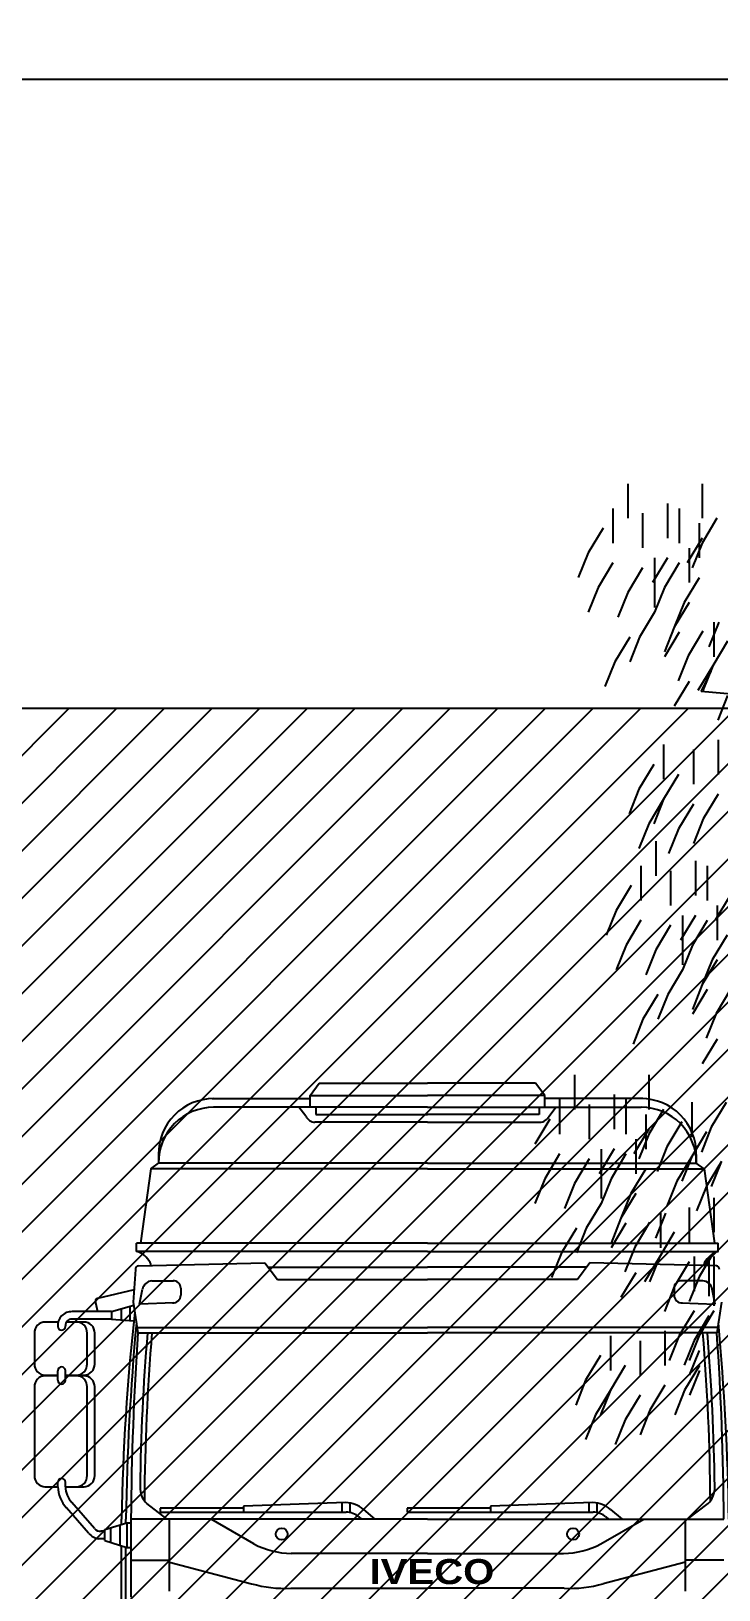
# Model space of a CAD drawing. Header units: metres. Extents: x 668617 to 675126, y 2286318 to 2293677.
# Drawn here: x 672256.57 to 672259.12, y 2287824.32 to 2287830.1 of the extents above; entities that cross this region are included whole.
import ezdxf

# ---------------------------------------------------------------- set-up
doc = ezdxf.new("R2010")
doc.units = ezdxf.units.M
doc.header["$MEASUREMENT"] = 0
doc.layers.add('DMTG_SECCIONES_VIALES', color=250, linetype='Continuous')
doc.styles.add('ROMAND', font='romand.shx', dxfattribs={"width": 1.1, "height": 3})
doc.styles.get("Standard").update_dxf_attribs({"font": 'arial.ttf'})
doc.dimstyles.get("Standard").update_dxf_attribs({"dimtxt": 0.18, "dimasz": 0.18, "dimexe": 0.18, "dimexo": 0.0625, "dimgap": 0.09, "dimtad": 0, "dimtih": 1, "dimtoh": 1, "dimdec": 4, "dimzin": 0, "dimdsep": 46, "dimtxsty": 'Standard', "dimcen": 0.09, "dimadec": 0, "dimazin": 0, "dimtfac": 1, "dimtdec": 4, "dimtofl": 0, "dimtmove": 0, "dimatfit": 3, "dimfxl": 1, "dimtolj": 1, "dimtzin": 0, "dimarcsym": 0})

# ---------------------------------------------------------------- blocks, each defined once
blk = doc.blocks.new('a4')
at = {"color": 75}
for p, q in [((-2.1372, 5.6733), (-2.1372, 5.5448)), ((-1.8616, 5.6733), (-1.8616, 5.5448)), ((-2.1923, 5.5815), (-2.1923, 5.453)), ((-2.0821, 5.5632), (-2.0821, 5.4347)), ((-1.9902, 5.5999), (-1.9902, 5.4714)), ((-1.9463, 5.5814), (-1.9463, 5.4529)), ((-2.2291, 5.5081), (-2.2842, 5.4163)), ((-1.8728, 5.5263), (-1.8728, 5.3978)), ((-1.8065, 5.5448), (-1.8616, 5.453)), ((-1.8616, 5.4714), (-1.9167, 5.3796)), ((-1.8616, 5.453), (-1.8984, 5.3612)), ((-2.2842, 5.4163), (-2.3209, 5.3245)), ((-1.9902, 5.3979), (-2.0454, 5.3061)), ((-2.0382, 5.3978), (-2.0382, 5.2693)), ((-1.9095, 5.4345), (-1.9095, 5.306)), ((-2.1923, 5.3796), (-2.2475, 5.2878)), ((-2.0821, 5.3612), (-2.1372, 5.2694)), ((-2.0382, 5.3427), (-2.0382, 5.2142)), ((-1.9463, 5.3794), (-2.0014, 5.2876)), ((-1.8728, 5.3244), (-1.9279, 5.2326)), ((-2.2475, 5.2878), (-2.2842, 5.196)), ((-2.1372, 5.2694), (-2.174, 5.1776)), ((-2.0014, 5.2876), (-2.0382, 5.1958)), ((-1.9279, 5.2326), (-1.9647, 5.1408)), ((-1.9095, 5.2326), (-1.9647, 5.1408)), ((-2.0382, 5.1958), (-2.0933, 5.104)), ((-1.7993, 5.1591), (-1.836, 5.0673)), ((-1.8177, 5.1591), (-1.8177, 5.0306)), ((-2.13, 5.104), (-2.1851, 5.0122)), ((-2.0933, 5.104), (-2.13, 5.0122)), ((-1.9647, 5.1408), (-2.0014, 5.049)), ((-1.9463, 5.1224), (-2.0014, 5.0306)), ((-1.8585, 5.1255), (-1.9136, 5.0337)), ((-1.9136, 5.0337), (-1.9504, 4.9419)), ((-1.7666, 5.0888), (-1.8217, 4.997)), ((-2.1851, 5.0122), (-2.2219, 4.9204)), ((-1.8217, 4.997), (-1.8769, 4.9052)), ((-1.8649, 4.9023), (-1.8281, 4.9757)), ((-1.8217, 4.997), (-1.8585, 4.9052)), ((-1.9095, 4.9388), (-1.9647, 4.847)), ((-1.6627, 4.8839), (-1.8649, 4.9023)), ((-1.7666, 4.8868), (-1.8034, 4.795)), ((-2.004, 4.7046), (-2.004, 4.5761)), ((-1.8938, 4.6862), (-1.8938, 4.5577)), ((-1.8019, 4.723), (-1.8019, 4.5944)), ((-2.0407, 4.6312), (-2.0959, 4.5393)), ((-1.9489, 4.5944), (-2.004, 4.5026)), ((-2.0959, 4.5393), (-2.1326, 4.4475)), ((-1.8019, 4.521), (-1.857, 4.4292)), ((-2.004, 4.5026), (-2.0591, 4.4108)), ((-2.004, 4.5026), (-2.0407, 4.4108)), ((-1.8938, 4.4843), (-1.9489, 4.3925)), ((-2.0591, 4.4108), (-2.0959, 4.319)), ((-1.857, 4.4292), (-1.8938, 4.3374)), ((-2.0331, 4.3464), (-2.0331, 4.2179)), ((-1.9489, 4.3925), (-1.9856, 4.3007)), ((-2.0882, 4.2546), (-2.0882, 4.1261)), ((-1.978, 4.2363), (-1.978, 4.1077)), ((-1.8861, 4.273), (-1.8861, 4.1445)), ((-1.8421, 4.2545), (-1.8421, 4.126)), ((-2.1249, 4.1812), (-2.1801, 4.0894)), ((-1.7575, 4.1445), (-1.8126, 4.0527)), ((-1.8054, 4.1076), (-1.8054, 3.9791)), ((-2.1801, 4.0894), (-2.2168, 3.9976)), ((-2.0882, 4.0527), (-2.1433, 3.9609)), ((-1.8861, 4.071), (-1.9412, 3.9792)), ((-1.934, 4.0709), (-1.934, 3.9424)), ((-1.8421, 4.0525), (-1.8973, 3.9607)), ((-1.978, 4.0343), (-2.0331, 3.9425)), ((-1.934, 4.0158), (-1.934, 3.8873)), ((-1.7687, 3.9975), (-1.8238, 3.9057)), ((-2.1433, 3.9609), (-2.1801, 3.8691)), ((-2.0331, 3.9425), (-2.0698, 3.8507)), ((-1.8973, 3.9607), (-1.934, 3.8689)), ((-1.8238, 3.9057), (-1.8605, 3.8139)), ((-1.8054, 3.9057), (-1.8605, 3.8139)), ((-1.934, 3.8689), (-1.9891, 3.7771)), ((-2.0259, 3.7771), (-2.081, 3.6853)), ((-1.9891, 3.7771), (-2.0259, 3.6853)), ((-1.8605, 3.8139), (-1.8973, 3.722)), ((-1.8421, 3.7955), (-1.8973, 3.7037)), ((-1.7544, 3.7986), (-1.8095, 3.7068)), ((-1.8095, 3.7068), (-1.8462, 3.615)), ((-2.081, 3.6853), (-2.1177, 3.5935)), ((-1.8054, 3.6119), (-1.8605, 3.5201)), ((-2.335, 3.4792), (-2.335, 3.3507)), ((-2.0594, 3.4792), (-2.0594, 3.3507)), ((-2.3902, 3.3874), (-2.3902, 3.2589)), ((-2.2799, 3.369), (-2.2799, 3.2405)), ((-2.1881, 3.4058), (-2.1881, 3.2772)), ((-2.1441, 3.3873), (-2.1441, 3.2587)), ((-1.8999, 3.3777), (-1.8999, 3.2492)), ((-1.772, 3.3762), (-1.8271, 3.2844)), ((-2.4269, 3.314), (-2.482, 3.2222)), ((-2.0706, 3.3322), (-2.0706, 3.2037)), ((-2.0043, 3.3507), (-2.0594, 3.2589)), ((-1.9366, 3.3042), (-1.9917, 3.2124)), ((-2.0594, 3.2772), (-2.1146, 3.1854)), ((-2.1074, 3.2404), (-2.1074, 3.1119)), ((-2.0594, 3.2589), (-2.0962, 3.1671)), ((-1.8447, 3.2675), (-1.8999, 3.1757)), ((-1.8271, 3.2844), (-1.8638, 3.1926)), ((-2.3902, 3.1854), (-2.4453, 3.0936)), ((-2.1881, 3.2038), (-2.2432, 3.112)), ((-2.236, 3.2037), (-2.236, 3.0751)), ((-2.1441, 3.1853), (-2.1992, 3.0935)), ((-1.9917, 3.2124), (-2.0285, 3.1206)), ((-2.2799, 3.1671), (-2.335, 3.0753)), ((-2.236, 3.1486), (-2.236, 3.0201)), ((-2.0706, 3.1302), (-2.1257, 3.0384)), ((-1.8999, 3.1757), (-1.955, 3.0839)), ((-1.8999, 3.1757), (-1.9366, 3.0839)), ((-1.7896, 3.1574), (-1.8447, 3.0656)), ((-1.7903, 3.1559), (-1.8271, 3.0641)), ((-2.4453, 3.0936), (-2.482, 3.0018)), ((-2.335, 3.0753), (-2.3718, 2.9835)), ((-2.1992, 3.0935), (-2.236, 3.0017)), ((-1.955, 3.0839), (-1.9917, 2.9921)), ((-2.1257, 3.0384), (-2.1625, 2.9466)), ((-2.1074, 3.0384), (-2.1625, 2.9466)), ((-1.8447, 3.0656), (-1.8815, 2.9738)), ((-1.8175, 3.0231), (-1.8175, 2.8946)), ((-2.236, 3.0017), (-2.2911, 2.9099)), ((-1.9971, 2.965), (-2.0339, 2.8732)), ((-2.0155, 2.965), (-2.0155, 2.8364)), ((-1.9093, 2.9864), (-1.9093, 2.8579)), ((-2.3278, 2.9099), (-2.383, 2.8181)), ((-2.2911, 2.9099), (-2.3278, 2.8181)), ((-2.1625, 2.9466), (-2.1992, 2.8548)), ((-2.1441, 2.9283), (-2.1992, 2.8364)), ((-2.0563, 2.9313), (-2.1114, 2.8395)), ((-1.9645, 2.8946), (-2.0196, 2.8028)), ((-2.1114, 2.8395), (-2.1482, 2.7477)), ((-2.383, 2.8181), (-2.4197, 2.7263)), ((-2.0196, 2.8028), (-2.0747, 2.711)), ((-2.0196, 2.8028), (-2.0563, 2.711)), ((-1.9093, 2.7845), (-1.9645, 2.6927)), ((-1.8911, 2.8049), (-1.8911, 2.6764)), ((-1.8175, 2.8212), (-1.8726, 2.7294)), ((-1.836, 2.7865), (-1.836, 2.658)), ((-1.8176, 2.8049), (-1.8176, 2.6764)), ((-2.1074, 2.7446), (-2.1625, 2.6528)), ((-1.8726, 2.7294), (-1.9093, 2.6376)), ((-1.8176, 2.7498), (-1.8176, 2.6213)), ((-1.9645, 2.6927), (-2.0012, 2.6009)), ((-1.8911, 2.6029), (-1.9462, 2.5111)), ((-1.836, 2.5846), (-1.8911, 2.4928)), ((-1.8176, 2.6029), (-1.8727, 2.5111)), ((-2.2018, 2.5105), (-2.2018, 2.3819)), ((-2.0916, 2.4921), (-2.0916, 2.3636)), ((-1.9997, 2.5288), (-1.9997, 2.4003)), ((-1.9462, 2.5111), (-1.983, 2.4193)), ((-1.8911, 2.4928), (-1.9278, 2.401)), ((-1.8727, 2.5111), (-1.9095, 2.4193)), ((-2.2386, 2.437), (-2.2937, 2.3452)), ((-1.8727, 2.456), (-1.9095, 2.3642)), ((-2.1467, 2.4003), (-2.2018, 2.3085)), ((-1.8711, 2.4003), (-1.9262, 2.3085)), ((-1.8711, 2.3819), (-1.9079, 2.2901)), ((-2.2937, 2.3452), (-2.3304, 2.2534)), ((-1.9997, 2.3268), (-2.0548, 2.235)), ((-2.2018, 2.3085), (-2.2569, 2.2167)), ((-2.2018, 2.3085), (-2.2386, 2.2167)), ((-2.0916, 2.2901), (-2.1467, 2.1983)), ((-1.9262, 2.3085), (-1.963, 2.2167)), ((-2.2569, 2.2167), (-2.2937, 2.1249)), ((-2.0548, 2.235), (-2.0916, 2.1432)), ((-2.1467, 2.1983), (-2.1834, 2.1065))]:
    blk.add_line(p, q, dxfattribs=at)
blk = doc.blocks.new('*D421')
at = {"layer": 'Defpoints', "color": 0, "transparency": 16777216}
for p in [(672259.7035, 2287829.9224), (672246.6076, 2287827.5883), (672259.7035, 2287827.5883)]:
    blk.add_point(p, dxfattribs=at)
at = {"layer": 'DMTG_SECCIONES_VIALES', "color": 0, "lineweight": -2, "transparency": 16777216}
for p, q in [((672246.6076, 2287827.6508), (672246.6076, 2287830.1024)), ((672259.7035, 2287827.6508), (672259.7035, 2287830.1024)), ((672246.7876, 2287829.9224), (672252.6308, 2287829.9224)), ((672259.5235, 2287829.9224), (672253.6803, 2287829.9224))]:
    blk.add_line(p, q, dxfattribs=at)
at = {"layer": 'DMTG_SECCIONES_VIALES', "color": 0, "transparency": 16777216}
for points in [[(672246.7876, 2287829.9524), (672246.7876, 2287829.8924), (672246.6076, 2287829.9224)], [(672259.5235, 2287829.9524), (672259.5235, 2287829.8924), (672259.7035, 2287829.9224)]]:
    blk.add_solid(points, dxfattribs=at)
at = {"layer": 'DMTG_SECCIONES_VIALES', "color": 0, "transparency": 16777216, "insert": (672253.1556, 2287829.9224), "char_height": 0.18, "attachment_point": 5}
blk.add_mtext('\\A1;13.0960', dxfattribs=at)

msp = doc.modelspace()

# ---------------------------------------------------------------- hatches: boundary and pattern name
at = {"layer": 'DMTG_SECCIONES_VIALES'}
h = msp.add_hatch(dxfattribs=at)
h.set_pattern_fill('ANSI31', color=51)
h.set_pattern_definition([(45, (672091.9349, 2287760.21828), (-0.08838835, 0.08838835), [])])
h.paths.add_polyline_path([(672259.70355, 2287827.58827), (672246.60757, 2287827.58827), (672246.60757, 2287822.79673), (672250.00355, 2287822.79673), (672250.00355, 2287822.54755), (672259.70355, 2287822.54591)])

# ---------------------------------------------------------------- linework, layer by layer
for p, q in [((672257.60398, 2287826.15165), (672257.63803, 2287826.19749)), ((672257.63803, 2287826.19749), (672258.03935, 2287826.19749)), ((672258.44066, 2287826.19749), (672258.03935, 2287826.19749)), ((672258.47472, 2287826.15165), (672258.44066, 2287826.19749)), ((672257.24028, 2287826.14013), (672257.60346, 2287826.14013)), ((672258.03935, 2287826.1081), (672257.24562, 2287826.1081)), ((672257.58799, 2287826.07525), (672257.56227, 2287826.1081)), ((672257.60398, 2287826.1081), (672257.60398, 2287826.15165)), ((672257.60398, 2287826.15165), (672258.03935, 2287826.15165)), ((672257.62483, 2287826.1081), (672257.62483, 2287826.08081)), ((672258.47472, 2287826.15165), (672258.03935, 2287826.15165)), ((672258.03935, 2287826.1081), (672258.83307, 2287826.1081)), ((672258.45387, 2287826.1081), (672258.45387, 2287826.08081)), ((672258.47472, 2287826.1081), (672258.47472, 2287826.15165)), ((672258.83841, 2287826.14013), (672258.47523, 2287826.14013)), ((672258.4907, 2287826.07525), (672258.51642, 2287826.1081)), ((672258.03935, 2287826.05233), (672257.62205, 2287826.05233)), ((672257.62483, 2287826.08081), (672258.03935, 2287826.08081)), ((672258.45387, 2287826.08081), (672258.03935, 2287826.08081)), ((672258.03935, 2287826.05233), (672258.45665, 2287826.05233)), ((672257.04153, 2287825.93318), (672257.04153, 2287825.90116)), ((672259.03717, 2287825.93318), (672259.03717, 2287825.90116)), ((672257.01268, 2287825.87925), (672256.97447, 2287825.60394)), ((672257.01268, 2287825.87925), (672257.04153, 2287825.90116)), ((672258.03935, 2287825.87925), (672257.01268, 2287825.87925)), ((672258.03935, 2287825.90116), (672257.04153, 2287825.90116)), ((672258.03935, 2287825.90116), (672259.03717, 2287825.90116)), ((672258.03935, 2287825.87925), (672259.06602, 2287825.87925)), ((672259.06602, 2287825.87925), (672259.03717, 2287825.90116)), ((672259.06602, 2287825.87925), (672259.10423, 2287825.60394)), ((672258.03935, 2287825.60394), (672256.96016, 2287825.60394)), ((672256.96016, 2287825.57277), (672256.96016, 2287825.60394)), ((672258.03935, 2287825.60394), (672259.11853, 2287825.60394)), ((672259.11853, 2287825.57277), (672259.11853, 2287825.60394)), ((672258.03935, 2287825.57277), (672256.96016, 2287825.57277)), ((672256.96681, 2287825.51949), (672257.43648, 2287825.53032)), ((672257.43648, 2287825.53032), (672257.48278, 2287825.46943)), ((672258.03935, 2287825.57277), (672259.11853, 2287825.57277)), ((672258.64222, 2287825.53032), (672258.59591, 2287825.46943)), ((672259.11188, 2287825.51949), (672258.64222, 2287825.53032)), ((672256.95543, 2287825.5066), (672256.94755, 2287825.38514)), ((672257.44799, 2287825.51519), (672258.03935, 2287825.51519)), ((672257.48278, 2287825.46943), (672258.03935, 2287825.46943)), ((672258.63071, 2287825.51519), (672258.03935, 2287825.51519)), ((672258.59591, 2287825.46943), (672258.03935, 2287825.46943)), ((672256.95049, 2287825.4305), (672256.81542, 2287825.39877)), ((672256.97135, 2287825.37701), (672256.9823, 2287825.43354)), ((672257.01699, 2287825.46403), (672257.09754, 2287825.46403)), ((672257.12407, 2287825.43666), (672257.12407, 2287825.4107)), ((672258.95462, 2287825.43666), (672258.95462, 2287825.4107)), ((672259.0617, 2287825.46403), (672258.98116, 2287825.46403)), ((672259.10735, 2287825.37701), (672259.0964, 2287825.43354)), ((672256.86732, 2287825.34955), (672256.72066, 2287825.34955)), ((672256.80801, 2287825.38317), (672256.81456, 2287825.34955)), ((672256.86732, 2287825.34955), (672256.9493, 2287825.37377)), ((672256.86732, 2287825.34955), (672256.86732, 2287825.32163)), ((672256.90398, 2287825.31888), (672256.90398, 2287825.36038)), ((672256.93676, 2287825.31643), (672256.93676, 2287825.37006)), ((672256.94755, 2287825.38514), (672256.9651, 2287825.27084)), ((672257.09772, 2287825.38224), (672256.97135, 2287825.37701)), ((672258.98098, 2287825.38224), (672259.10735, 2287825.37701)), ((672259.13114, 2287825.38514), (672259.11359, 2287825.27084)), ((672256.66921, 2287825.31072), (672256.61925, 2287825.31107)), ((672256.69567, 2287825.29456), (672256.69569, 2287825.29751)), ((672256.76402, 2287825.31107), (672256.69933, 2287825.31107)), ((672256.86732, 2287825.32163), (672256.71961, 2287825.32165)), ((672256.86732, 2287825.32163), (672256.94962, 2287825.31547)), ((672256.58072, 2287825.27352), (672256.58072, 2287825.15154)), ((672256.77624, 2287825.15154), (672256.77624, 2287825.27352)), ((672256.80442, 2287825.15154), (672256.80442, 2287825.27352)), ((672256.9621, 2287825.29037), (672258.03935, 2287825.29037)), ((672256.9651, 2287825.27084), (672258.03935, 2287825.27084)), ((672259.11659, 2287825.29037), (672258.03935, 2287825.29037)), ((672259.11359, 2287825.27084), (672258.03935, 2287825.27084)), ((672256.6678, 2287825.09486), (672256.6678, 2287825.1305)), ((672256.69567, 2287825.09486), (672256.69567, 2287825.1305)), ((672256.58072, 2287825.07382), (672256.58072, 2287824.73751)), ((672256.6678, 2287825.11137), (672256.61924, 2287825.11137)), ((672256.61925, 2287825.11399), (672256.6678, 2287825.11399)), ((672256.69567, 2287825.11399), (672256.7659, 2287825.11399)), ((672256.76402, 2287825.11137), (672256.69567, 2287825.11137)), ((672256.77623, 2287824.73751), (672256.77623, 2287825.07382)), ((672256.80442, 2287824.73751), (672256.80442, 2287825.07382)), ((672256.6678, 2287824.69996), (672256.6678, 2287824.71647)), ((672256.69567, 2287824.69996), (672256.69567, 2287824.71647)), ((672256.61924, 2287824.69996), (672256.6678, 2287824.69996)), ((672256.69567, 2287824.69996), (672256.7659, 2287824.69996)), ((672256.78202, 2287824.5279), (672256.69956, 2287824.62191)), ((672256.80431, 2287824.54472), (672256.72008, 2287824.64084)), ((672257.07387, 2287824.57928), (672256.99747, 2287824.63725)), ((672257.048, 2287824.6203), (672257.048, 2287824.60519)), ((672257.3563, 2287824.6203), (672257.048, 2287824.6203)), ((672257.048, 2287824.60519), (672257.3563, 2287824.60519)), ((672257.73686, 2287824.64063), (672257.3563, 2287824.6271)), ((672257.3563, 2287824.6271), (672257.3563, 2287824.60566)), ((672257.3563, 2287824.60566), (672257.73799, 2287824.60566)), ((672257.72131, 2287824.64008), (672257.72131, 2287824.60566)), ((672257.75137, 2287824.63938), (672257.75137, 2287824.60423)), ((672257.80231, 2287824.61564), (672257.84481, 2287824.57928)), ((672258.27305, 2287824.6203), (672257.96475, 2287824.6203)), ((672257.96475, 2287824.6203), (672257.96475, 2287824.60519)), ((672257.96475, 2287824.60519), (672258.27305, 2287824.60519)), ((672258.65361, 2287824.64063), (672258.27305, 2287824.6271)), ((672258.27305, 2287824.6271), (672258.27305, 2287824.60566)), ((672258.27305, 2287824.60566), (672258.65474, 2287824.60566)), ((672258.63806, 2287824.64008), (672258.63806, 2287824.60566)), ((672258.66812, 2287824.63938), (672258.66812, 2287824.60423)), ((672258.71906, 2287824.61564), (672258.76156, 2287824.57928)), ((672259.00482, 2287824.57928), (672259.08122, 2287824.63725)), ((672256.84158, 2287824.5404), (672256.92432, 2287824.56561)), ((672256.84158, 2287824.49982), (672256.84158, 2287824.5404)), ((672256.86326, 2287824.54701), (672256.86326, 2287824.49321)), ((672256.89806, 2287824.55761), (672256.89806, 2287824.48261)), ((672256.90437, 2287824.55953), (672256.90437, 2287824.57928)), ((672256.92069, 2287824.5645), (672256.92069, 2287824.57928)), ((672256.92432, 2287824.56561), (672256.92432, 2287824.47461)), ((672256.92432, 2287824.56561), (672256.939, 2287824.56561)), ((672258.03935, 2287824.57928), (672256.939, 2287824.57928)), ((672256.939, 2287824.57928), (672256.939, 2287824.28987)), ((672257.08179, 2287824.31164), (672257.08179, 2287824.57928)), ((672257.39549, 2287824.48773), (672257.23659, 2287824.57928)), ((672257.78497, 2287824.58765), (672257.79475, 2287824.57928)), ((672258.03935, 2287824.57928), (672259.13969, 2287824.57928)), ((672258.6832, 2287824.48773), (672258.8421, 2287824.57928)), ((672258.70172, 2287824.58765), (672258.7115, 2287824.57928)), ((672258.99691, 2287824.31164), (672258.99691, 2287824.57928)), ((672256.84158, 2287824.5063), (672256.81974, 2287824.5063)), ((672256.84158, 2287824.53422), (672256.8276, 2287824.53422)), ((672256.84158, 2287824.49982), (672256.92432, 2287824.47461)), ((672256.90437, 2287824.24919), (672256.90437, 2287824.48069)), ((672256.92069, 2287824.27436), (672256.92069, 2287824.47571)), ((672256.92432, 2287824.47461), (672256.939, 2287824.47461)), ((672256.939, 2287824.42665), (672257.08179, 2287824.42665)), ((672258.03935, 2287824.4522), (672257.53409, 2287824.4522)), ((672258.03935, 2287824.4522), (672258.5446, 2287824.4522)), ((672259.13969, 2287824.42665), (672258.99691, 2287824.42665)), ((672257.08179, 2287824.4199), (672257.38675, 2287824.33988)), ((672258.99691, 2287824.4199), (672258.69195, 2287824.33988)), ((672257.53225, 2287824.3232), (672258.03935, 2287824.3232)), ((672258.54644, 2287824.3232), (672258.03935, 2287824.3232))]:
    msp.add_line(p, q, dxfattribs=at)
at = {"layer": 'DMTG_SECCIONES_VIALES', "color": 51}
msp.add_lwpolyline([(672246.60757, 2287822.79673), (672250.00355, 2287822.79673), (672250.00355, 2287822.54755), (672259.70355, 2287822.54591), (672259.70355, 2287827.58827), (672246.60757, 2287827.58827)], close=True, dxfattribs=at)
at = {"layer": 'DMTG_SECCIONES_VIALES'}
for centre in [(672257.49853, 2287824.52418), (672258.58016, 2287824.52418)]:
    msp.add_circle(centre, 0.02204, dxfattribs=at)
for centre, radius, start, end in [((672257.24547, 2287825.93616), 0.20396, 89.957422, 180.836998), ((672257.24547, 2287825.90414), 0.20396, 89.957422, 180.836998), ((672258.83322, 2287825.93616), 0.20396, 359.163002, 90.042578), ((672258.83322, 2287825.90414), 0.20396, 359.163002, 90.042578), ((672257.6241, 2287826.09215), 0.03987, 205.072008, 267.046055), ((672258.45459, 2287826.09215), 0.03987, 272.953945, 334.927992), ((672256.93655, 2287825.49159), 0.08445, 28.97974, 73.765945), ((672256.99061, 2287825.52182), 0.02252, 356.791658, 28.33832), ((672259.08809, 2287825.52182), 0.02252, 151.66168, 183.208342), ((672259.14214, 2287825.49159), 0.08445, 106.234055, 151.02026), ((672256.96748, 2287825.50743), 0.01208, 93.209413, 183.934761), ((672259.11121, 2287825.50743), 0.01208, 356.065239, 86.790587), ((672257.01984, 2287825.42579), 0.03834, 94.271715, 169.742993), ((672257.0942, 2287825.41193), 0.0299, 267.97683, 357.628876), ((672257.09641, 2287825.43638), 0.02766, 0.56812, 92.335893), ((672258.98228, 2287825.43638), 0.02766, 87.664107, 179.43188), ((672258.9845, 2287825.41193), 0.0299, 182.371124, 272.02317), ((672259.05885, 2287825.42579), 0.03834, 10.257007, 85.728285), ((672256.71881, 2287825.29843), 0.05115, 87.920085, 184.33776), ((672256.81825, 2287825.38787), 0.01126, 104.574151, 204.675302), ((672256.62019, 2287825.27157), 0.03951, 88.634865, 182.83442), ((672256.68174, 2287825.29456), 0.01394, 180, 0), ((672256.71875, 2287825.29858), 0.02308, 87.846748, 182.653727), ((672256.73677, 2287825.27157), 0.03951, 357.16558, 91.365135), ((672256.76496, 2287825.27157), 0.03951, 357.16558, 91.365135), ((672264.86737, 2287824.45923), 7.96391, 173.591308, 179.134537), ((672266.20835, 2287824.4523), 9.28853, 174.715693, 179.215911), ((672249.87034, 2287824.4523), 9.28853, 0.784089, 5.284307), ((672268.15254, 2287824.50233), 11.21381, 176.070293, 179.606812), ((672264.9731, 2287824.60283), 8.0007, 175.210578, 179.308772), ((672264.9731, 2287824.60283), 7.98413, 175.20061, 179.684714), ((672251.1056, 2287824.60283), 7.98413, 0.315286, 4.79939), ((672251.1056, 2287824.60283), 8.0007, 0.691228, 4.789422), ((672247.92615, 2287824.50233), 11.21381, 0.393188, 3.929707), ((672256.62019, 2287825.15349), 0.03951, 177.16558, 271.365135), ((672256.68174, 2287825.1305), 0.01394, 0, 180), ((672256.73677, 2287825.15349), 0.03951, 268.634865, 2.83442), ((672256.76496, 2287825.15349), 0.03951, 268.634865, 2.83442), ((672256.62019, 2287825.07187), 0.03951, 88.634865, 182.83442), ((672256.68173, 2287825.09486), 0.01394, 180, 0), ((672256.73677, 2287825.07187), 0.03951, 357.16558, 91.365135), ((672256.76496, 2287825.07187), 0.03951, 357.16558, 91.365135), ((672256.62019, 2287824.73946), 0.03951, 177.16558, 271.365135), ((672256.68173, 2287824.71647), 0.01394, 0, 180), ((672256.73677, 2287824.73946), 0.03951, 268.634865, 2.83442), ((672256.76496, 2287824.73946), 0.03951, 268.634865, 2.83442), ((672256.78692, 2287824.70295), 0.11916, 181.436939, 222.851099), ((672256.78742, 2287824.70325), 0.09181, 182.053359, 222.822383), ((672257.05397, 2287824.69541), 0.08109, 177.216023, 225.830884), ((672259.02472, 2287824.69541), 0.08109, 314.169116, 2.783977), ((672257.7354, 2287824.53859), 0.10205, 49.031993, 89.182475), ((672257.73694, 2287824.53267), 0.073, 49.031993, 89.182475), ((672258.65215, 2287824.53859), 0.10205, 49.031993, 89.182475), ((672258.6537, 2287824.53267), 0.073, 49.031993, 89.182475), ((672256.82534, 2287824.56029), 0.02617, 216.517314, 274.954203), ((672256.82612, 2287824.56118), 0.05525, 217.040558, 263.369701), ((672257.53751, 2287824.75357), 0.3014, 241.887487, 269.350329), ((672258.54118, 2287824.75357), 0.3014, 270.649671, 298.112513), ((672257.50765, 2287824.75166), 0.42916, 253.637279, 273.286114), ((672258.57104, 2287824.75166), 0.42916, 266.713886, 286.362721)]:
    msp.add_arc(centre, radius, start, end, dxfattribs=at)

# ---------------------------------------------------------------- block references
at = {"layer": 'DMTG_SECCIONES_VIALES', "color": 8}
msp.add_blockref('a4', (672260.92016, 2287822.74952), dxfattribs=at)

# ---------------------------------------------------------------- texts
at = {"layer": 'DMTG_SECCIONES_VIALES', "insert": (672257.82438, 2287824.43132), "char_height": 0.0931404, "width": 0.4395477, "attachment_point": 1, "style": 'ROMAND'}
msp.add_mtext('{\\fArial Black|b0|i0|c0|p34;IVECO}', dxfattribs=at)

# ---------------------------------------------------------------- dimensions: what is measured, and where the dimension line sits
at = {"layer": 'DMTG_SECCIONES_VIALES'}
dim = msp.add_linear_dim(base=(672259.70355, 2287829.92235), p1=(672246.60757, 2287827.58827), p2=(672259.70355, 2287827.58827), dimstyle='Standard', dxfattribs=at)
dim.commit()
dim.dimension.update_dxf_attribs({"geometry": '*D421', "text_midpoint": (672253.15556, 2287829.92235)})

doc.saveas('drawing.dxf')
